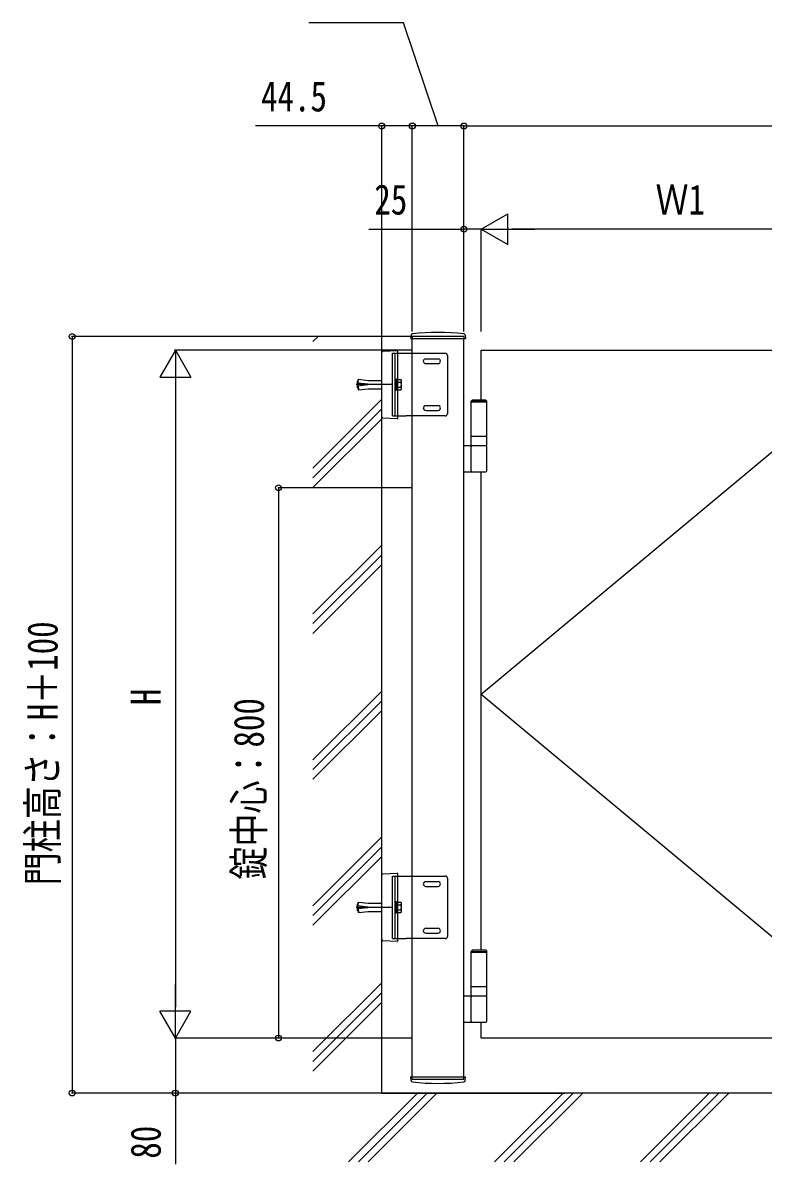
# Model space of a CAD drawing. Units: millimetres, scale not verified. Extents: x -4205 to 4205, y -2970 to 2970.
# Drawn here: x 505 to 1581, y -134 to 1525 of the extents above; entities that cross this region are included whole.
import ezdxf
from ezdxf.enums import TextEntityAlignment as Align

# ---------------------------------------------------------------- set-up
doc = ezdxf.new("R2010")
doc.units = ezdxf.units.MM
doc.header["$LTSCALE"] = 20
doc.layers.add('0-4_YKK_A1', color=4, linetype='Continuous')
doc.layers.add('0-5_YKK_D', color=6, linetype='Continuous')
doc.styles.add('ＭＳ ゴシック', font='')
doc.styles.get('ＭＳ ゴシック').set_extended_font_data('MS Gothic')

msp = doc.modelspace()

# ---------------------------------------------------------------- linework, layer by layer
at = {"layer": '0-4_YKK_A1'}
for p, q in [((926.46, 1061.6), (933.86, 1069)), ((1026.46, -31), (1026.46, 1069)), ((1069.12, 1070.9), (1068.86, 1066.03)), ((1147.56, 1065.5), (1069.36, 1065.5)), ((1070.96, -11), (1070.96, 1065.5)), ((1145.96, 1069), (1145.96, 1065.5)), ((1145.96, -11), (1145.96, 1065.5)), ((1147.8, 1070.9), (1148.06, 1066.03)), ((1026.46, 952.33), (1026.46, 1045.57)), ((1028.34, 1047.57), (1048.93, 1048.83)), ((1049.46, 1048.33), (1049.46, 1046.83)), ((1049.46, 1046.83), (1049.46, 951.08)), ((1170.96, 977), (1170.96, 1049)), ((1170.96, 549), (1770.96, 1049)), ((1041.96, 953.5), (1041.96, 1044.5)), ((1041.96, 1044.5), (1061.96, 1044.5)), ((1045.96, 953.5), (1045.96, 1044.5)), ((1061.96, 1044.5), (1118.96, 1044.5)), ((1090.46, 1036.5), (1108.46, 1036.5)), ((1090.46, 1029.5), (1108.46, 1029.5)), ((1121.96, 1041.5), (1121.96, 956.5)), ((1041.56, 999), (989.15, 999)), ((991.46, 1003.5), (990.96, 1003)), ((990.96, 1003), (990.96, 995)), ((991.46, 1003.5), (991.46, 994.5)), ((991.46, 1003.5), (991.83, 1003.46)), ((991.57, 1001.31), (992.17, 1006.25)), ((1006.46, 999.5), (991.57, 1001.31)), ((1006.46, 998.5), (991.57, 996.69)), ((991.57, 996.69), (992.17, 991.75)), ((992.06, 1001.25), (992.73, 1006.69)), ((992.06, 996.75), (992.73, 991.31)), ((992.17, 1006.25), (992.73, 1006.69)), ((1006.46, 998.5), (1006.46, 999.5)), ((1025.96, 1005), (1025.96, 993)), ((1026.46, 1004.5), (1025.96, 1005)), ((1026.46, 993.5), (1026.46, 1004.5)), ((1047.56, 1006.25), (1049.56, 1006.25)), ((1049.56, 1006.51), (1054.48, 1006.51)), ((1049.56, 1002.75), (1054.48, 1002.75)), ((1055.06, 1005.5), (1054.48, 1006.51)), ((1055.06, 992.5), (1055.06, 1005.5)), ((990.96, 995), (991.46, 994.5)), ((991.46, 994.5), (991.83, 994.54)), ((992.17, 991.75), (992.73, 991.31)), ((992.73, 991.29), (1006.79, 993)), ((1006.79, 993), (1025.96, 993)), ((1026.46, 993.5), (1025.96, 993)), ((1049.56, 991.75), (1047.56, 991.75)), ((1049.56, 995.25), (1054.48, 995.25)), ((1055.06, 992.5), (1054.48, 991.49)), ((926.46, 877.75), (1026.46, 977.75)), ((926.46, 863.61), (1026.46, 963.61)), ((1090.46, 968.5), (1108.46, 968.5)), ((1158.46, 977), (1156.46, 975)), ((1156.46, 975), (1179.46, 975)), ((1156.46, 974), (1179.46, 974)), ((1158.46, 977), (1177.46, 977)), ((1177.46, 977), (1179.46, 975)), ((926.46, 849.46), (1026.46, 949.46)), ((1048.93, 949.08), (1028.34, 950.34)), ((1041.96, 953.5), (1061.96, 953.5)), ((1049.46, 951.08), (1049.46, 949.58)), ((1118.96, 953.5), (1061.96, 953.5)), ((1090.46, 961.5), (1108.46, 961.5)), ((1156.46, 924), (1179.46, 924)), ((1179.46, 910), (1145.96, 910)), ((1156.46, 873.5), (1156.46, 908.5)), ((1179.46, 873.5), (1179.46, 908.5)), ((1145.96, 872), (1177.96, 872)), ((1170.96, 177), (1170.96, 872)), ((926.46, 665.62), (1026.46, 765.62)), ((926.46, 651.47), (1026.46, 751.47)), ((926.46, 637.33), (1026.46, 737.33)), ((926.46, 453.48), (1026.46, 553.48)), ((1170.96, 549), (1770.96, 49)), ((926.46, 439.34), (1026.46, 539.34)), ((926.46, 425.2), (1026.46, 525.2)), ((926.46, 241.35), (1026.46, 341.35)), ((926.46, 227.21), (1026.46, 327.21)), ((926.46, 213.07), (1026.46, 313.07)), ((1026.46, 192.38), (1026.46, 285.62)), ((1028.34, 287.61), (1048.93, 288.87)), ((1041.96, 193.5), (1041.96, 284.5)), ((1041.96, 284.5), (1061.96, 284.5)), ((1045.96, 193.5), (1045.96, 284.5)), ((1049.46, 288.38), (1049.46, 286.88)), ((1049.46, 286.88), (1049.46, 191.12)), ((1061.96, 284.5), (1118.96, 284.5)), ((1090.46, 276.5), (1108.46, 276.5)), ((1090.46, 269.5), (1108.46, 269.5)), ((1121.96, 281.5), (1121.96, 196.5)), ((1041.56, 239), (989.15, 239)), ((991.46, 243.5), (990.96, 243)), ((990.96, 243), (990.96, 235)), ((990.96, 235), (991.46, 234.5)), ((991.46, 243.5), (991.46, 234.5)), ((991.46, 243.5), (991.83, 243.46)), ((991.46, 234.5), (991.83, 234.54)), ((991.57, 241.31), (992.17, 246.25)), ((1006.46, 239.5), (991.57, 241.31)), ((1006.46, 238.5), (991.57, 236.69)), ((991.57, 236.69), (992.17, 231.75)), ((992.06, 241.25), (992.73, 246.69)), ((992.06, 236.75), (992.73, 231.31)), ((992.17, 246.25), (992.73, 246.69)), ((992.73, 231.29), (1006.79, 233)), ((1006.46, 238.5), (1006.46, 239.5)), ((1006.79, 233), (1025.96, 233)), ((1025.96, 245), (1025.96, 233)), ((1026.46, 244.5), (1025.96, 245)), ((1026.46, 233.5), (1025.96, 233)), ((1026.46, 233.5), (1026.46, 244.5)), ((1047.56, 246.25), (1049.56, 246.25)), ((1049.56, 246.51), (1054.48, 246.51)), ((1049.56, 242.75), (1054.48, 242.75)), ((1049.56, 235.25), (1054.48, 235.25)), ((1055.06, 245.5), (1054.48, 246.51)), ((1055.06, 232.5), (1054.48, 231.49)), ((1055.06, 232.5), (1055.06, 245.5)), ((992.17, 231.75), (992.73, 231.31)), ((1049.56, 231.75), (1047.56, 231.75)), ((1090.46, 208.5), (1108.46, 208.5)), ((1090.46, 201.5), (1108.46, 201.5)), ((1048.93, 189.13), (1028.34, 190.39)), ((1041.96, 193.5), (1061.96, 193.5)), ((1049.46, 191.12), (1049.46, 189.62)), ((1118.96, 193.5), (1061.96, 193.5)), ((1158.46, 177), (1156.46, 175)), ((1156.46, 175), (1179.46, 175)), ((1156.46, 174), (1179.46, 174)), ((1158.46, 177), (1177.46, 177)), ((1177.46, 177), (1179.46, 175)), ((926.46, 29.22), (1026.46, 129.22)), ((1156.46, 124), (1179.46, 124)), ((926.46, 15.08), (1026.46, 115.08)), ((926.46, 0.94), (1026.46, 100.94)), ((1179.46, 110), (1145.96, 110)), ((1156.46, 73.5), (1156.46, 108.5)), ((1179.46, 73.5), (1179.46, 108.5)), ((1145.96, 72), (1177.96, 72)), ((1069.12, -12.9), (1068.86, -8.03)), ((1069.36, -7.5), (1147.56, -7.5)), ((1070.96, -11), (1145.96, -11)), ((1147.8, -12.9), (1148.06, -8.03)), ((2871.38, -31), (870.96, -31)), ((978.37, -131), (1078.37, -31)), ((992.51, -131), (1092.51, -31)), ((1006.65, -131), (1106.65, -31)), ((1026.46, -31), (1292.2, -31)), ((1190.5, -131), (1290.5, -31)), ((1204.64, -131), (1304.64, -31)), ((1218.79, -131), (1318.79, -31)), ((1402.63, -131), (1502.63, -31)), ((1416.78, -131), (1516.78, -31)), ((1430.92, -131), (1530.92, -31))]:
    msp.add_line(p, q, dxfattribs=at)
for points in [[(1145.96, 1069), (1070.96, 1069), (1070.96, 1065.5)], [(1170.96, 1049), (1770.96, 1049), (1770.96, 1048.5)], [(992.73, 1006.71), (1006.79, 1005), (1025.96, 1005)], [(1049.56, 1006.51), (1049.56, 991.49), (1054.48, 991.49)], [(1156.46, 910), (1156.46, 924), (1156.46, 975)], [(1179.46, 910), (1179.46, 924), (1179.46, 975)], [(992.73, 246.71), (1006.79, 245), (1025.96, 245)], [(1049.56, 246.51), (1049.56, 231.49), (1054.48, 231.49)], [(1156.46, 110), (1156.46, 124), (1156.46, 175)], [(1179.46, 110), (1179.46, 124), (1179.46, 175)], [(1770.96, 49.5), (1770.96, 49), (1170.96, 49), (1170.96, 72)]]:
    msp.add_lwpolyline(points, dxfattribs=at)
for points in [[(1045.96, 990.5), (1045.96, 1007.5), (1047.56, 1007.5), (1047.56, 990.5)], [(1045.96, 230.5), (1045.96, 247.5), (1047.56, 247.5), (1047.56, 230.5)]]:
    msp.add_lwpolyline(points, close=True, dxfattribs=at)
for centre, radius, start, end in [((1069.36, 1066), 0.5, 177, 270), ((1071.11, 1070.8), 2, 96.74435, 177), ((1108.46, 755), 320, 83.25565, 96.74435), ((1145.8, 1070.8), 2, 3, 83.25565), ((1147.56, 1066), 0.5, 270, 3), ((1028.46, 1045.57), 2, 93.5, 180), ((1048.96, 1048.33), 0.5, 0, 93.5), ((1090.46, 1033), 3.5, 90, 270), ((1108.46, 1033), 3.5, 270, 90), ((1118.96, 1041.5), 3, 0, 90), ((1051.74, 1004.63), 3.32, 325.61575, 34.38425), ((1042.64, 999), 12.42, 342.41205, 17.58795), ((1051.74, 993.37), 3.32, 325.61575, 34.38425), ((1090.46, 965), 3.5, 90, 270), ((1108.46, 965), 3.5, 270, 90), ((1028.46, 952.33), 2, 180, 266.5), ((1048.96, 949.58), 0.5, 266.5, 0), ((1118.96, 956.5), 3, 270, 0), ((1157.96, 908.5), 1.5, 90, 180), ((1177.96, 908.5), 1.5, 360, 90), ((1157.96, 873.5), 1.5, 180, 270), ((1177.96, 873.5), 1.5, 270, 360), ((1028.46, 285.62), 2, 93.5, 180), ((1048.96, 288.38), 0.5, 0, 93.5), ((1118.96, 281.5), 3, 0, 90), ((1090.46, 273), 3.5, 90, 270), ((1108.46, 273), 3.5, 270, 90), ((1051.74, 244.63), 3.32, 325.61575, 34.38425), ((1042.64, 239), 12.42, 342.41205, 17.58795), ((1051.74, 233.37), 3.32, 325.61575, 34.38425), ((1090.46, 205), 3.5, 90, 270), ((1108.46, 205), 3.5, 270, 90), ((1028.46, 192.38), 2, 180, 266.5), ((1048.96, 189.62), 0.5, 266.5, 0), ((1118.96, 196.5), 3, 270, 0), ((1157.96, 108.5), 1.5, 90, 180), ((1177.96, 108.5), 1.5, 360, 90), ((1157.96, 73.5), 1.5, 180, 270), ((1177.96, 73.5), 1.5, 270, 360), ((1069.36, -8), 0.5, 90, 183), ((1071.11, -12.8), 2, 183, 263.25565), ((1108.46, 303), 320, 263.25565, 276.74435), ((1145.8, -12.8), 2, 276.74435, 357), ((1147.56, -8), 0.5, 357, 90)]:
    msp.add_arc(centre, radius, start, end, dxfattribs=at)
at = {"layer": '0-5_YKK_D'}
for p, q in [((1026.46, 1070), (1026.46, 1376)), ((1070.96, 1076.12), (1070.96, 1376)), ((1070.96, 1076.12), (1070.96, 1376)), ((1145.96, 1375), (1070.96, 1375)), ((1145.96, 1076.12), (1145.96, 1376)), ((1145.96, 1076.12), (1145.96, 1376)), ((1145.96, 1375), (2401.96, 1375)), ((1170.96, 1225), (1209.93, 1247.5)), ((1209.93, 1202.5), (1209.93, 1247.5)), ((1007.76, 1225), (1145.96, 1225)), ((1145.96, 1076.12), (1145.96, 1226)), ((1170.96, 1225), (1145.96, 1225)), ((1170.96, 1076.12), (1170.96, 1226)), ((1170.96, 1076.12), (1170.96, 1226)), ((1170.96, 1225), (1209.93, 1202.5)), ((1170.96, 1225), (1248.9, 1225)), ((1725.96, 1225), (1215.96, 1225)), ((1069.96, 1069), (575.46, 1069)), ((576.46, 1069), (576.46, -31)), ((726.46, 1049), (703.96, 1010.03)), ((1069.96, 1049), (725.46, 1049)), ((726.46, 1049), (748.96, 1010.03)), ((726.46, 1049), (726.46, 971.06)), ((703.96, 1010.03), (748.96, 1010.03)), ((726.46, 1004), (726.46, 94)), ((1069.96, 849), (875.46, 849)), ((876.46, 849), (876.46, 49)), ((726.46, 49), (726.46, 126.94)), ((726.46, 49), (703.96, 87.97)), ((748.96, 87.97), (703.96, 87.97)), ((726.46, 49), (748.96, 87.97)), ((1069.96, 49), (725.46, 49)), ((1069.96, 49), (725.46, 49)), ((1069.96, 49), (875.46, 49)), ((1033.24, -31), (575.46, -31)), ((974.93, -31), (725.46, -31))]:
    msp.add_line(p, q, dxfattribs=at)
for points in [[(1108.46, 1375), (1057.96, 1525), (920.36, 1525)], [(1070.96, 1375), (1026.46, 1375), (843.06, 1375)], [(726.46, 49), (726.46, -31), (726.46, -134.4)]]:
    msp.add_lwpolyline(points, dxfattribs=at)
for centre in [(1026.46, 1375), (1070.96, 1375), (1145.96, 1375), (1145.96, 1375), (1145.96, 1225), (576.46, 1069), (876.46, 849), (876.46, 49), (576.46, -31), (726.46, -31)]:
    msp.add_circle(centre, 4.25, dxfattribs=at)

# ---------------------------------------------------------------- texts
at = {"layer": '0-5_YKK_D', "style": 'ＭＳ ゴシック', "width": 0.8}
for s, p in [('44.5', (851.06, 1383)), ('25', (1015.76, 1233)), ('Ｗ1', (1424.56, 1233))]:
    msp.add_text(s, height=43.99, dxfattribs=at).set_placement(p, align=Align.BOTTOM_LEFT)
for s, p in [('門柱高さ：H＋100', (568.46, 271)), ('H', (718.46, 533)), ('錠中心：800', (868.46, 279.4)), ('80', (718.46, -126.4))]:
    msp.add_text(s, height=43.99, rotation=90, dxfattribs=at).set_placement(p, align=Align.BOTTOM_LEFT)

doc.saveas('drawing.dxf')
